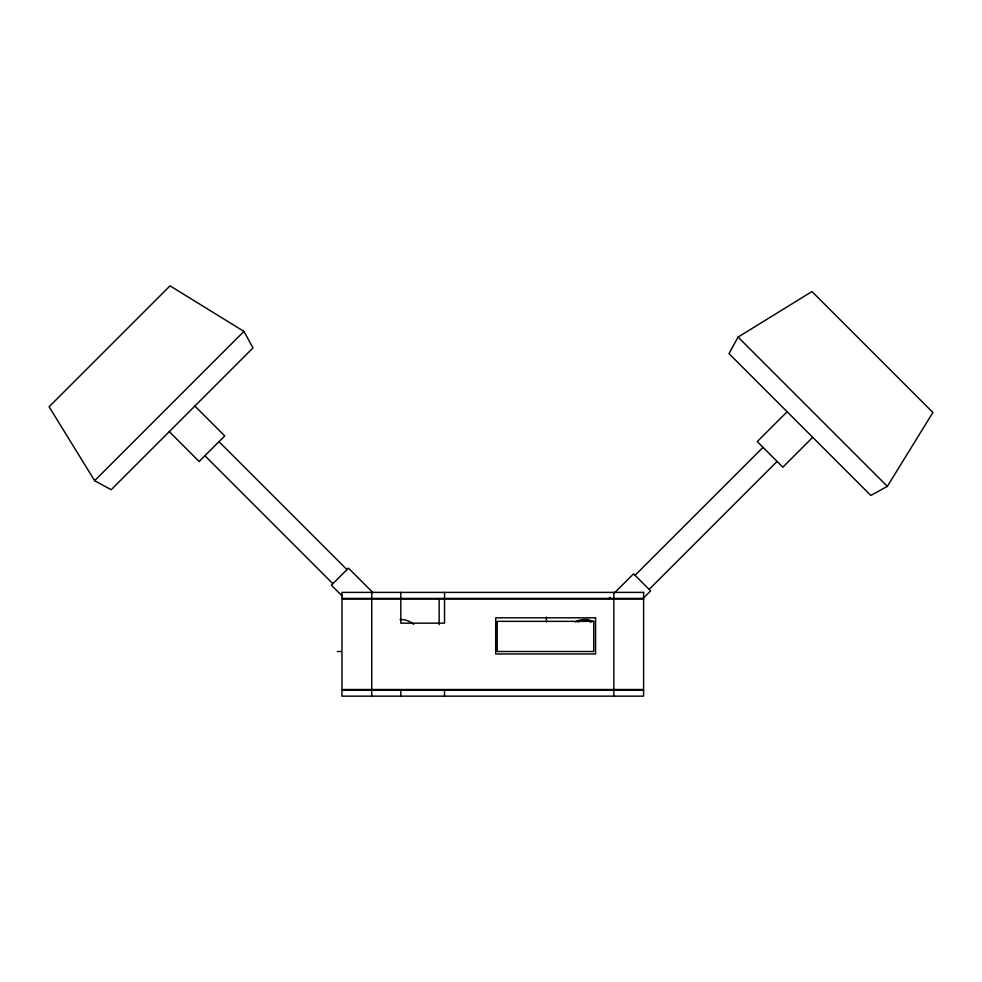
<?xml version="1.0" encoding="UTF-8"?>
<svg xmlns="http://www.w3.org/2000/svg" width="982" height="982" viewBox="0 0 982 982"><rect width="100%" height="100%" fill="white"/><g stroke="black" fill="none" stroke-linecap="round" stroke-linejoin="round"><path stroke-width="1.47" d="M738.071 337.084L729 353.606L870.838 495.444L887.36 486.372L932.9 412.477L811.967 291.544L738.071 337.084L887.36 486.372M94.64 480.689L243.929 331.388L170.033 285.848L49.1 406.781L94.64 480.689L111.162 489.748L253 347.923L243.929 331.388M787.122 411.728L757.257 441.593L782.85 467.187L812.715 437.321M607.968 599.413L610.092 597.289M614.364 593.018L633.562 573.819L650.624 590.882L642.093 599.413M635.047 575.317L763.026 447.35M649.127 589.396L777.093 461.417M577.87 621.937L587.69 619.311L590.771 622.392M337.354 651.508L341.036 651.508M194.878 406.045L224.743 435.898L199.15 461.491L169.285 431.638M372.976 592.662L348.438 568.136L331.376 585.198L342.043 595.865M218.974 441.655L346.953 569.621M204.907 455.734L332.873 583.701M613.836 592.392L613.836 598.419M613.836 599.02L613.836 689.511M613.836 690.113L613.836 696.152M546.409 617.126L546.409 622.023M444.527 592.392L444.527 598.419M444.527 599.02L444.527 623.153L400.816 623.153L400.816 599.02M444.527 690.113L444.527 696.152M439.15 599.02L439.15 624.662M400.816 592.392L400.816 598.419M400.816 690.113L400.816 696.152M371.736 592.392L371.736 598.419M371.736 599.02L371.736 689.511M371.736 690.113L371.736 696.152M575.342 621.913A18.695 18.695 0 0 1 592.981 621.569M400.116 619.556A18.695 18.695 0 0 1 413.606 624.343M643.603 592.392L341.969 592.392L341.969 598.419L643.603 598.419L643.603 592.392M643.603 599.02L341.969 599.02L341.969 689.511L643.603 689.511L643.603 599.02M595.571 617.813L495.714 617.813L495.714 653.975L595.571 653.975L595.571 617.813M593.729 621.348L497.211 621.348L497.211 651.508L593.729 651.508L593.729 621.348M643.603 690.113L341.969 690.113L341.969 696.152L643.603 696.152L643.603 690.113"/></g></svg>
